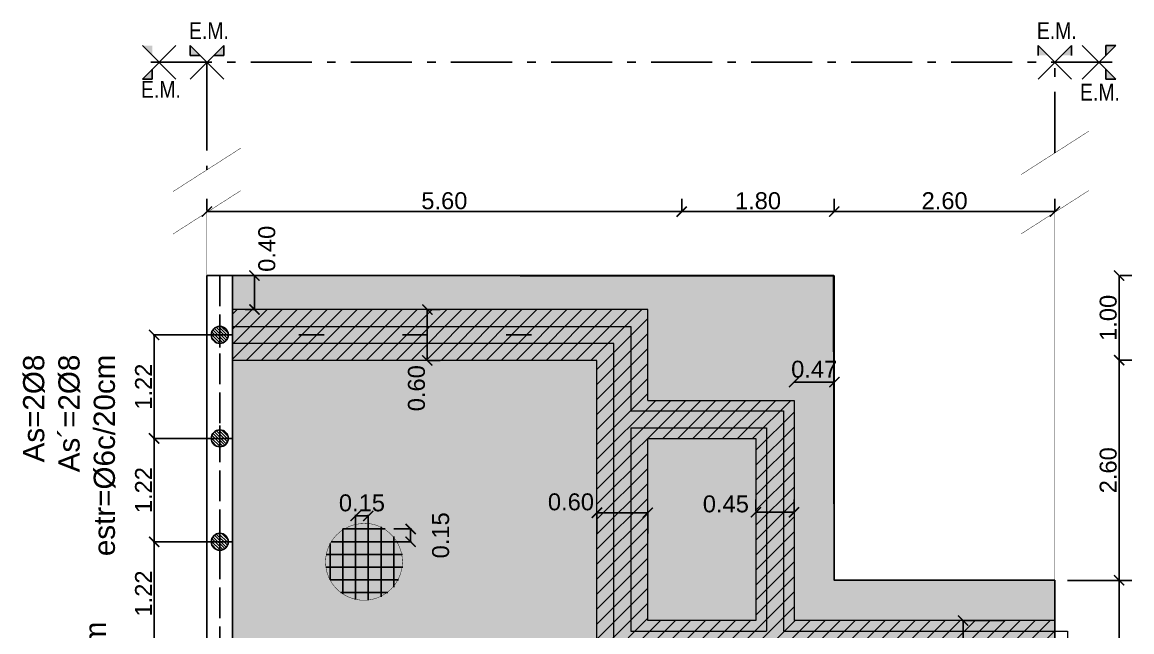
# Model space of a CAD drawing. Header units: millimetres. Extents: x 157 to 449, y 13 to 189.
# Drawn here: x 228.9 to 241.99, y 145.14 to 152.33 of the extents above; entities that cross this region are included whole.
import ezdxf

# ---------------------------------------------------------------- set-up
doc = ezdxf.new("R2010")
doc.units = ezdxf.units.MM
doc.header["$LTSCALE"] = 0.1
doc.header["$MEASUREMENT"] = 0
doc.header["$PDMODE"] = 3
doc.header["$PDSIZE"] = 0.1
for name, pattern in [('ACAD_ISO02W100', [15, 12, -3]), ('ACAD_ISO04W100', [30, 24, -3, 0, -3]), ('ACAD_ISO10W100', [18, 12, -3, 0, -3])]:
    doc.linetypes.add(name, pattern=pattern)
doc.layers.get('DEFPOINTS').update_dxf_attribs({"color": 1})
for name, color, linetype in [('11.Ejes', 1, 'ACAD_ISO04W100'), ('armadura', 10, 'Continuous'), ('CONT_PLATEA', 4, 'Continuous'), ('EJES', 6, 'Continuous'), ('Funadciones', 7, 'Continuous'), ('FUNDACIONES-COTAS', 3, 'Continuous'), ('FUNDACIONES-TEXTOS', 2, 'Continuous'), ('POLILINEA SUP', 150, 'Continuous'), ('vigas de encadenado', 2, 'Continuous')]:
    doc.layers.add(name, color=color, linetype=linetype)
doc.layers.add('CONT_MURO', color=3, linetype='Continuous', lineweight=0)
doc.layers.add('SOMBRA', color=1, linetype='Continuous', lineweight=0)
doc.styles.add('Arial20', font='arial.ttf', dxfattribs={"height": 0.2})
doc.dimstyles.new('COTA-1-100', dxfattribs={"dimtxt": 0.2, "dimasz": 0.12, "dimexe": 0.012, "dimexo": 0.15, "dimgap": 0.025, "dimtad": 1, "dimzin": 0, "dimdsep": 46, "dimtxsty": 'Arial20', "dimblk1": 'ARCHTICK', "dimblk2": 'ARCHTICK', "dimsah": 1, "dimcen": 0.09, "dimclrd": 256, "dimclre": 256, "dimclrt": 256, "dimazin": 0, "dimtfac": 1, "dimtofl": 0, "dimtmove": 2, "dimatfit": 3, "dimldrblk": 'ARCHTICK', "dimfxl": 1, "dimtolj": 1, "dimtzin": 0, "dimarcsym": 0})

# ---------------------------------------------------------------- blocks, each defined once
blk = doc.blocks.new('_ARCHTICK')
at = {"color": 0, "linetype": 'ByBlock', "const_width": 0.15}
blk.add_lwpolyline([(-0.5, -0.5), (0.5, 0.5)], dxfattribs=at)
blk = doc.blocks.new('*D42')
at = {"layer": 'DEFPOINTS', "color": 0, "transparency": 16777216}
for p in [(231.081, 150.098), (236.68, 150.098), (236.68, 150.098)]:
    blk.add_point(p, dxfattribs=at)
at = {"layer": 'FUNDACIONES-COTAS', "lineweight": -2, "transparency": 16777216}
for p, q in [((231.081, 150.248), (231.081, 150.11)), ((236.68, 150.248), (236.68, 150.11)), ((231.081, 150.098), (236.68, 150.098))]:
    blk.add_line(p, q, dxfattribs=at)
at = {"layer": 'FUNDACIONES-COTAS', "lineweight": -2, "transparency": 16777216, "xscale": 0.12, "yscale": 0.12, "zscale": 0.12, "rotation": 180}
blk.add_blockref('_ARCHTICK', (231.081, 150.098), dxfattribs=at)
at = {"layer": 'FUNDACIONES-COTAS', "lineweight": -2, "transparency": 16777216, "xscale": 0.12, "yscale": 0.12, "zscale": 0.12}
blk.add_blockref('_ARCHTICK', (236.68, 150.098), dxfattribs=at)
at = {"layer": 'FUNDACIONES-COTAS', "transparency": 16777216, "insert": (233.881, 150.225), "char_height": 0.2, "attachment_point": 5, "style": 'Arial20'}
blk.add_mtext('\\A1;5.60', dxfattribs=at)
blk = doc.blocks.new('*D43')
at = {"layer": 'DEFPOINTS', "color": 0, "transparency": 16777216}
for p in [(236.68, 150.098), (238.48, 150.098), (238.48, 150.098)]:
    blk.add_point(p, dxfattribs=at)
at = {"layer": 'FUNDACIONES-COTAS', "lineweight": -2, "transparency": 16777216}
for p, q in [((236.68, 150.248), (236.68, 150.11)), ((238.48, 150.248), (238.48, 150.11)), ((236.68, 150.098), (238.48, 150.098))]:
    blk.add_line(p, q, dxfattribs=at)
at = {"layer": 'FUNDACIONES-COTAS', "lineweight": -2, "transparency": 16777216, "xscale": 0.12, "yscale": 0.12, "zscale": 0.12, "rotation": 180}
blk.add_blockref('_ARCHTICK', (236.68, 150.098), dxfattribs=at)
at = {"layer": 'FUNDACIONES-COTAS', "lineweight": -2, "transparency": 16777216, "xscale": 0.12, "yscale": 0.12, "zscale": 0.12}
blk.add_blockref('_ARCHTICK', (238.48, 150.098), dxfattribs=at)
at = {"layer": 'FUNDACIONES-COTAS', "transparency": 16777216, "insert": (237.58, 150.225), "char_height": 0.2, "attachment_point": 5, "style": 'Arial20'}
blk.add_mtext('\\A1;1.80', dxfattribs=at)
blk = doc.blocks.new('*D44')
at = {"layer": 'DEFPOINTS', "color": 0, "transparency": 16777216}
for p in [(238.48, 150.098), (241.081, 150.098), (241.081, 150.098)]:
    blk.add_point(p, dxfattribs=at)
at = {"layer": 'FUNDACIONES-COTAS', "lineweight": -2, "transparency": 16777216}
for p, q in [((238.48, 150.248), (238.48, 150.11)), ((241.081, 150.248), (241.081, 150.11)), ((238.48, 150.098), (241.081, 150.098))]:
    blk.add_line(p, q, dxfattribs=at)
at = {"layer": 'FUNDACIONES-COTAS', "lineweight": -2, "transparency": 16777216, "xscale": 0.12, "yscale": 0.12, "zscale": 0.12, "rotation": 180}
blk.add_blockref('_ARCHTICK', (238.48, 150.098), dxfattribs=at)
at = {"layer": 'FUNDACIONES-COTAS', "lineweight": -2, "transparency": 16777216, "xscale": 0.12, "yscale": 0.12, "zscale": 0.12}
blk.add_blockref('_ARCHTICK', (241.081, 150.098), dxfattribs=at)
at = {"layer": 'FUNDACIONES-COTAS', "transparency": 16777216, "insert": (239.781, 150.225), "char_height": 0.2, "attachment_point": 5, "style": 'Arial20'}
blk.add_mtext('\\A1;2.60', dxfattribs=at)
blk = doc.blocks.new('*D45')
at = {"layer": 'DEFPOINTS', "color": 0, "transparency": 16777216}
for p in [(241.839, 149.342), (241.839, 148.346), (241.839, 148.346)]:
    blk.add_point(p, dxfattribs=at)
at = {"layer": 'FUNDACIONES-COTAS', "lineweight": -2, "transparency": 16777216}
for p, q in [((241.839, 149.342), (241.839, 148.346)), ((241.989, 149.342), (241.851, 149.342)), ((241.989, 148.346), (241.851, 148.346))]:
    blk.add_line(p, q, dxfattribs=at)
at = {"layer": 'FUNDACIONES-COTAS', "lineweight": -2, "transparency": 16777216, "xscale": 0.12, "yscale": 0.12, "zscale": 0.12}
for p, rotation in [((241.839, 149.342), 90), ((241.839, 148.346), 270)]:
    blk.add_blockref('_ARCHTICK', p, dxfattribs=dict(at, rotation=rotation))
at = {"layer": 'FUNDACIONES-COTAS', "transparency": 16777216, "insert": (241.711, 148.844), "char_height": 0.2, "attachment_point": 5, "rotation": 90, "style": 'Arial20'}
blk.add_mtext('\\A1;1.00', dxfattribs=at)
blk = doc.blocks.new('*D46')
at = {"layer": 'DEFPOINTS', "color": 0, "transparency": 16777216}
for p in [(241.839, 148.346), (241.839, 145.747), (241.839, 145.747)]:
    blk.add_point(p, dxfattribs=at)
at = {"layer": 'FUNDACIONES-COTAS', "lineweight": -2, "transparency": 16777216}
for p, q in [((241.839, 148.346), (241.839, 145.747)), ((241.989, 148.346), (241.851, 148.346)), ((241.989, 145.747), (241.851, 145.747))]:
    blk.add_line(p, q, dxfattribs=at)
at = {"layer": 'FUNDACIONES-COTAS', "lineweight": -2, "transparency": 16777216, "xscale": 0.12, "yscale": 0.12, "zscale": 0.12}
for p, rotation in [((241.839, 148.346), 90), ((241.839, 145.747), 270)]:
    blk.add_blockref('_ARCHTICK', p, dxfattribs=dict(at, rotation=rotation))
at = {"layer": 'FUNDACIONES-COTAS', "transparency": 16777216, "insert": (241.711, 147.046), "char_height": 0.2, "attachment_point": 5, "rotation": 90, "style": 'Arial20'}
blk.add_mtext('\\A1;2.60', dxfattribs=at)
blk = doc.blocks.new('*D55')
at = {"layer": 'DEFPOINTS', "color": 0, "transparency": 16777216}
for p in [(241.081, 145.747), (241.081, 139.889), (241.839, 139.889)]:
    blk.add_point(p, dxfattribs=at)
at = {"layer": 'FUNDACIONES-COTAS', "lineweight": -2, "transparency": 16777216}
for p, q in [((241.231, 145.747), (241.851, 145.747)), ((241.839, 145.747), (241.839, 139.889)), ((241.231, 139.889), (241.851, 139.889))]:
    blk.add_line(p, q, dxfattribs=at)
at = {"layer": 'FUNDACIONES-COTAS', "lineweight": -2, "transparency": 16777216, "xscale": 0.12, "yscale": 0.12, "zscale": 0.12}
for p, rotation in [((241.839, 145.747), 90), ((241.839, 139.889), 270)]:
    blk.add_blockref('_ARCHTICK', p, dxfattribs=dict(at, rotation=rotation))
at = {"layer": 'FUNDACIONES-COTAS', "transparency": 16777216, "insert": (241.711, 142.818), "char_height": 0.2, "attachment_point": 5, "rotation": 90, "style": 'Arial20'}
blk.add_mtext('\\A1;5.86', dxfattribs=at)
blk = doc.blocks.new('*D56')
at = {"layer": 'DEFPOINTS', "color": 0, "transparency": 16777216}
for p in [(232.984, 146.508), (232.834, 146.203), (232.984, 146.203)]:
    blk.add_point(p, dxfattribs=at)
at = {"layer": 'FUNDACIONES-COTAS', "lineweight": -2, "transparency": 16777216}
for p, q in [((232.834, 146.353), (232.834, 146.52)), ((232.834, 146.508), (232.984, 146.508)), ((232.984, 146.353), (232.984, 146.52))]:
    blk.add_line(p, q, dxfattribs=at)
at = {"layer": 'FUNDACIONES-COTAS', "lineweight": -2, "transparency": 16777216, "xscale": 0.12, "yscale": 0.12, "zscale": 0.12, "rotation": 180}
blk.add_blockref('_ARCHTICK', (232.834, 146.508), dxfattribs=at)
at = {"layer": 'FUNDACIONES-COTAS', "lineweight": -2, "transparency": 16777216, "xscale": 0.12, "yscale": 0.12, "zscale": 0.12}
blk.add_blockref('_ARCHTICK', (232.984, 146.508), dxfattribs=at)
at = {"layer": 'FUNDACIONES-COTAS', "transparency": 16777216, "insert": (232.909, 146.66), "char_height": 0.2, "attachment_point": 5, "style": 'Arial20'}
blk.add_mtext('\\A1;0.15', dxfattribs=at)
blk = doc.blocks.new('*D57')
at = {"layer": 'DEFPOINTS', "color": 0, "transparency": 16777216}
for p in [(233.134, 146.353), (233.134, 146.203), (233.483, 146.203)]:
    blk.add_point(p, dxfattribs=at)
at = {"layer": 'FUNDACIONES-COTAS', "lineweight": -2, "transparency": 16777216}
for p, q in [((233.284, 146.353), (233.495, 146.353)), ((233.483, 146.353), (233.483, 146.203)), ((233.284, 146.203), (233.495, 146.203))]:
    blk.add_line(p, q, dxfattribs=at)
at = {"layer": 'FUNDACIONES-COTAS', "lineweight": -2, "transparency": 16777216, "xscale": 0.12, "yscale": 0.12, "zscale": 0.12}
for p, rotation in [((233.483, 146.353), 90), ((233.483, 146.203), 270)]:
    blk.add_blockref('_ARCHTICK', p, dxfattribs=dict(at, rotation=rotation))
at = {"layer": 'FUNDACIONES-COTAS', "transparency": 16777216, "insert": (233.838, 146.278), "char_height": 0.2, "attachment_point": 5, "rotation": 90, "style": 'Arial20'}
blk.add_mtext('\\A1;0.15', dxfattribs=at)
blk = doc.blocks.new('*D47')
at = {"layer": 'DEFPOINTS', "color": 0, "transparency": 16777216}
for p in [(233.68, 148.942), (233.68, 148.942), (233.68, 148.342)]:
    blk.add_point(p, dxfattribs=at)
at = {"layer": 'FUNDACIONES-COTAS', "lineweight": -2, "transparency": 16777216}
for p, q in [((233.68, 148.342), (233.68, 148.942)), ((233.83, 148.942), (233.692, 148.942)), ((233.83, 148.342), (233.692, 148.342))]:
    blk.add_line(p, q, dxfattribs=at)
at = {"layer": 'FUNDACIONES-COTAS', "lineweight": -2, "transparency": 16777216, "xscale": 0.12, "yscale": 0.12, "zscale": 0.12}
for p, rotation in [((233.68, 148.942), 90), ((233.68, 148.342), 270)]:
    blk.add_blockref('_ARCHTICK', p, dxfattribs=dict(at, rotation=rotation))
at = {"layer": 'FUNDACIONES-COTAS', "transparency": 16777216, "insert": (233.553, 148.014), "char_height": 0.2, "attachment_point": 5, "rotation": 90, "style": 'Arial20'}
blk.add_mtext('\\A1;0.60', dxfattribs=at)
blk = doc.blocks.new('*D48')
at = {"layer": 'DEFPOINTS', "color": 0, "transparency": 16777216}
for p in [(235.68, 146.545), (235.68, 146.148), (236.28, 146.148)]:
    blk.add_point(p, dxfattribs=at)
at = {"layer": 'FUNDACIONES-COTAS', "lineweight": -2, "transparency": 16777216}
for p, q in [((235.68, 146.298), (235.68, 146.557)), ((236.28, 146.545), (235.68, 146.545)), ((236.28, 146.298), (236.28, 146.557))]:
    blk.add_line(p, q, dxfattribs=at)
at = {"layer": 'FUNDACIONES-COTAS', "lineweight": -2, "transparency": 16777216, "xscale": 0.12, "yscale": 0.12, "zscale": 0.12, "rotation": 180}
blk.add_blockref('_ARCHTICK', (235.68, 146.545), dxfattribs=at)
at = {"layer": 'FUNDACIONES-COTAS', "lineweight": -2, "transparency": 16777216, "xscale": 0.12, "yscale": 0.12, "zscale": 0.12}
blk.add_blockref('_ARCHTICK', (236.28, 146.545), dxfattribs=at)
at = {"layer": 'FUNDACIONES-COTAS', "transparency": 16777216, "insert": (235.374, 146.672), "char_height": 0.2, "attachment_point": 5, "style": 'Arial20'}
blk.add_mtext('\\A1;0.60', dxfattribs=at)
blk = doc.blocks.new('*D62')
at = {"layer": 'DEFPOINTS', "color": 0, "transparency": 16777216}
for p in [(239.998, 145.273), (240.631, 145.273), (240.631, 144.823)]:
    blk.add_point(p, dxfattribs=at)
at = {"layer": 'FUNDACIONES-COTAS', "lineweight": -2, "transparency": 16777216}
for p, q in [((240.481, 145.273), (239.986, 145.273)), ((239.998, 144.823), (239.998, 145.273)), ((240.481, 144.823), (239.986, 144.823))]:
    blk.add_line(p, q, dxfattribs=at)
at = {"layer": 'FUNDACIONES-COTAS', "lineweight": -2, "transparency": 16777216, "xscale": 0.12, "yscale": 0.12, "zscale": 0.12}
for p, rotation in [((239.998, 145.273), 90), ((239.998, 144.823), 270)]:
    blk.add_blockref('_ARCHTICK', p, dxfattribs=dict(at, rotation=rotation))
at = {"layer": 'FUNDACIONES-COTAS', "transparency": 16777216, "insert": (239.871, 144.479), "char_height": 0.2, "attachment_point": 5, "rotation": 90, "style": 'Arial20'}
blk.add_mtext('\\A1;0.45', dxfattribs=at)
blk = doc.blocks.new('*D265')
at = {"layer": 'DEFPOINTS', "color": 0, "transparency": 16777216}
for p in [(230.458, 146.202), (231.232, 146.202), (231.232, 144.982)]:
    blk.add_point(p, dxfattribs=at)
at = {"layer": 'FUNDACIONES-COTAS', "lineweight": -2, "transparency": 16777216}
for p, q in [((231.082, 146.202), (230.446, 146.202)), ((230.458, 144.982), (230.458, 146.202)), ((231.082, 144.982), (230.446, 144.982))]:
    blk.add_line(p, q, dxfattribs=at)
at = {"layer": 'FUNDACIONES-COTAS', "lineweight": -2, "transparency": 16777216, "xscale": 0.12, "yscale": 0.12, "zscale": 0.12}
for p, rotation in [((230.458, 146.202), 90), ((230.458, 144.982), 270)]:
    blk.add_blockref('_ARCHTICK', p, dxfattribs=dict(at, rotation=rotation))
at = {"layer": 'FUNDACIONES-COTAS', "transparency": 16777216, "insert": (230.333, 145.592), "char_height": 0.2, "attachment_point": 5, "rotation": 90, "style": 'Arial20'}
blk.add_mtext('\\A1;1.22', dxfattribs=at)
blk = doc.blocks.new('*D266')
at = {"layer": 'DEFPOINTS', "color": 0, "transparency": 16777216}
for p in [(230.458, 147.422), (231.232, 147.422), (231.232, 146.202)]:
    blk.add_point(p, dxfattribs=at)
at = {"layer": 'FUNDACIONES-COTAS', "lineweight": -2, "transparency": 16777216}
for p, q in [((231.082, 147.422), (230.446, 147.422)), ((230.458, 146.202), (230.458, 147.422)), ((231.082, 146.202), (230.446, 146.202))]:
    blk.add_line(p, q, dxfattribs=at)
at = {"layer": 'FUNDACIONES-COTAS', "lineweight": -2, "transparency": 16777216, "xscale": 0.12, "yscale": 0.12, "zscale": 0.12}
for p, rotation in [((230.458, 147.422), 90), ((230.458, 146.202), 270)]:
    blk.add_blockref('_ARCHTICK', p, dxfattribs=dict(at, rotation=rotation))
at = {"layer": 'FUNDACIONES-COTAS', "transparency": 16777216, "insert": (230.333, 146.812), "char_height": 0.2, "attachment_point": 5, "rotation": 90, "style": 'Arial20'}
blk.add_mtext('\\A1;1.22', dxfattribs=at)
blk = doc.blocks.new('*D267')
at = {"layer": 'DEFPOINTS', "color": 0, "transparency": 16777216}
for p in [(230.458, 148.642), (231.232, 148.642), (231.232, 147.422)]:
    blk.add_point(p, dxfattribs=at)
at = {"layer": 'FUNDACIONES-COTAS', "lineweight": -2, "transparency": 16777216}
for p, q in [((231.082, 148.642), (230.446, 148.642)), ((230.458, 147.422), (230.458, 148.642)), ((231.082, 147.422), (230.446, 147.422))]:
    blk.add_line(p, q, dxfattribs=at)
at = {"layer": 'FUNDACIONES-COTAS', "lineweight": -2, "transparency": 16777216, "xscale": 0.12, "yscale": 0.12, "zscale": 0.12}
for p, rotation in [((230.458, 148.642), 90), ((230.458, 147.422), 270)]:
    blk.add_blockref('_ARCHTICK', p, dxfattribs=dict(at, rotation=rotation))
at = {"layer": 'FUNDACIONES-COTAS', "transparency": 16777216, "insert": (230.333, 148.032), "char_height": 0.2, "attachment_point": 5, "rotation": 90, "style": 'Arial20'}
blk.add_mtext('\\A1;1.22', dxfattribs=at)
blk = doc.blocks.new('*D268')
at = {"layer": 'DEFPOINTS', "color": 0, "transparency": 16777216}
for p in [(238.48, 148.086), (238.005, 147.946), (238.48, 147.946)]:
    blk.add_point(p, dxfattribs=at)
at = {"layer": 'FUNDACIONES-COTAS', "lineweight": -2, "transparency": 16777216}
for p, q in [((238.005, 148.096), (238.005, 148.098)), ((238.005, 148.086), (238.48, 148.086)), ((238.48, 148.096), (238.48, 148.098))]:
    blk.add_line(p, q, dxfattribs=at)
at = {"layer": 'FUNDACIONES-COTAS', "lineweight": -2, "transparency": 16777216, "xscale": 0.12, "yscale": 0.12, "zscale": 0.12, "rotation": 180}
blk.add_blockref('_ARCHTICK', (238.005, 148.086), dxfattribs=at)
at = {"layer": 'FUNDACIONES-COTAS', "lineweight": -2, "transparency": 16777216, "xscale": 0.12, "yscale": 0.12, "zscale": 0.12}
blk.add_blockref('_ARCHTICK', (238.48, 148.086), dxfattribs=at)
at = {"layer": 'FUNDACIONES-COTAS', "transparency": 16777216, "insert": (238.243, 148.237), "char_height": 0.2, "attachment_point": 5, "style": 'Arial20'}
blk.add_mtext('\\A1;0.47', dxfattribs=at)
blk = doc.blocks.new('*D394')
at = {"layer": 'DEFPOINTS', "color": 0, "transparency": 16777216}
for p in [(237.555, 146.55), (238.005, 146.55), (238.005, 146.55)]:
    blk.add_point(p, dxfattribs=at)
at = {"layer": 'FUNDACIONES-COTAS', "lineweight": -2, "transparency": 16777216}
for p, q in [((237.555, 146.7), (237.555, 146.562)), ((238.005, 146.7), (238.005, 146.562)), ((237.555, 146.55), (238.005, 146.55))]:
    blk.add_line(p, q, dxfattribs=at)
at = {"layer": 'FUNDACIONES-COTAS', "lineweight": -2, "transparency": 16777216, "xscale": 0.12, "yscale": 0.12, "zscale": 0.12, "rotation": 180}
blk.add_blockref('_ARCHTICK', (237.555, 146.55), dxfattribs=at)
at = {"layer": 'FUNDACIONES-COTAS', "lineweight": -2, "transparency": 16777216, "xscale": 0.12, "yscale": 0.12, "zscale": 0.12}
blk.add_blockref('_ARCHTICK', (238.005, 146.55), dxfattribs=at)
at = {"layer": 'FUNDACIONES-COTAS', "transparency": 16777216, "insert": (237.201, 146.648), "char_height": 0.2, "attachment_point": 5, "style": 'Arial20'}
blk.add_mtext('\\A1;0.45', dxfattribs=at)
blk = doc.blocks.new('*D395')
at = {"layer": 'DEFPOINTS', "color": 0, "transparency": 16777216}
for p in [(231.383, 149.342), (231.383, 148.942), (231.642, 148.942)]:
    blk.add_point(p, dxfattribs=at)
at = {"layer": 'FUNDACIONES-COTAS', "lineweight": -2, "transparency": 16777216}
for p, q in [((231.533, 149.342), (231.654, 149.342)), ((231.642, 149.342), (231.642, 148.942)), ((231.533, 148.942), (231.654, 148.942))]:
    blk.add_line(p, q, dxfattribs=at)
at = {"layer": 'FUNDACIONES-COTAS', "lineweight": -2, "transparency": 16777216, "xscale": 0.12, "yscale": 0.12, "zscale": 0.12}
for p, rotation in [((231.642, 149.342), 90), ((231.642, 148.942), 270)]:
    blk.add_blockref('_ARCHTICK', p, dxfattribs=dict(at, rotation=rotation))
at = {"layer": 'FUNDACIONES-COTAS', "transparency": 16777216, "insert": (231.788, 149.659), "char_height": 0.2, "attachment_point": 5, "rotation": 90, "style": 'Arial20'}
blk.add_mtext('\\A1;0.40', dxfattribs=at)

msp = doc.modelspace()

# ---------------------------------------------------------------- hatches: boundary and pattern name
at = {"layer": 'armadura'}
h = msp.add_hatch(dxfattribs=at)
h.set_pattern_fill('ANSI31', color=256)
h.set_pattern_definition([(45, (2747.74815, 1804.8812), (-0.0883883476, 0.0883883476), [])])
h.paths.add_polyline_path([(236.2802, 148.9425), (231.3822, 148.9424), (231.3822, 148.5424), (235.8802, 148.5425), (235.8802, 147.5457), (237.8801, 147.5457), (237.8802, 144.9473), (241.0811, 144.9473), (241.0811, 145.2725), (238.0052, 145.2725), (238.0051, 147.8707), (236.2802, 147.8707)])
h.paths.add_polyline_path([(241.0811, 140.489), (234.1802, 140.4924), (234.1802, 143.6424), (231.3828, 143.6425), (231.3829, 143.4425), (233.7802, 143.4425), (233.7802, 140.2923), (241.0811, 140.289)])
h.paths.add_polyline_path([(233.9802, 143.7674), (238.9552, 143.7674), (238.9552, 144.9473), (235.8802, 144.9473), (235.8802, 147.5457), (235.8802, 148.5425), (231.3822, 148.5424), (231.3822, 148.3424), (235.6802, 148.3425), (235.6802, 144.8225), (238.6302, 144.8225), (238.6302, 144.1674), (233.7802, 144.1674), (233.7802, 144.0425), (231.3828, 144.0425), (231.3828, 143.6425), (233.9802, 143.6424)])
h.paths.add_polyline_path([(237.9551, 143.7674), (234.1802, 143.7674), (234.1802, 140.4915), (237.9536, 140.4898)])
h.paths.add_polyline_path([(234.3802, 143.5674), (237.555, 143.5674), (237.5537, 140.8907), (234.3802, 140.8923)], flags=16)
h.paths.add_polyline_path([(241.0811, 144.9473), (238.9552, 144.9473), (238.9552, 143.7674), (237.9551, 143.7674), (237.9536, 140.4907), (241.0811, 140.489)])
h.paths.add_polyline_path([(238.155, 143.5674), (239.0802, 143.5674), (239.0802, 144.8225), (240.7811, 144.8225), (240.7811, 140.8892), (238.1537, 140.8904)], flags=16)
h.paths.add_polyline_path([(237.8801, 147.5457), (235.8802, 147.5457), (235.8802, 144.9473), (237.8802, 144.9473)], flags=16)
h.paths.add_polyline_path([(237.5551, 147.4207), (237.5552, 145.2725), (236.2802, 145.2725), (236.2802, 147.4207)], flags=17)
at = {"layer": 'EJES', "linetype": 'ACAD_ISO10W100', "ltscale": 0.6}
h = msp.add_hatch(color=256, dxfattribs=at)
h.dxf.hatch_style = 1
h.paths.add_polyline_path([(230.436, 152.0571), (230.3196, 152.0571), (230.436, 151.9408)])
h.paths.add_polyline_path([(230.436, 151.6612), (230.436, 151.7775), (230.3196, 151.6612)])
h = msp.add_hatch(color=256, dxfattribs=at)
h.dxf.hatch_style = 1
h.paths.add_polyline_path([(230.9996, 151.9408), (230.8832, 152.0571), (230.8832, 151.9408)])
h.paths.add_polyline_path([(231.2792, 152.0571), (231.1629, 151.9408), (231.2792, 151.9408)])
h = msp.add_hatch(color=256, dxfattribs=at)
h.dxf.hatch_style = 1
h.paths.add_polyline_path([(240.9996, 151.9408), (240.8832, 152.0571), (240.8832, 151.9408)])
h.paths.add_polyline_path([(241.2792, 152.0571), (241.1629, 151.9408), (241.2792, 151.9408)])
h = msp.add_hatch(color=256, dxfattribs=at)
h.dxf.hatch_style = 1
h.paths.add_polyline_path([(241.6833, 151.9408), (241.7996, 152.0571), (241.6833, 152.0571)])
h.paths.add_polyline_path([(241.7996, 151.6612), (241.6833, 151.7775), (241.6833, 151.6612)])
at = {"layer": 'Funadciones'}
h = msp.add_hatch(dxfattribs=at)
h.set_pattern_fill('_USER', color=1, scale=0.025, angle=45, style=0, pattern_type=0)
h.set_pattern_definition([(135, (1221.58378, -281.80823), (0.01767766953, 0.01767766953), [])])
h.paths.add_polyline_path([(231.332, 148.6424, 1), (231.132, 148.6424, 1)])
h = msp.add_hatch(dxfattribs=at)
h.set_pattern_fill('_USER', color=1, scale=0.025, angle=45, style=0, pattern_type=0)
h.set_pattern_definition([(135, (1221.583967, -283.02823), (0.01767766953, 0.01767766953), [])])
h.paths.add_polyline_path([(231.3321, 147.4224, 1), (231.1321, 147.4224, 1)])
h = msp.add_hatch(dxfattribs=at)
h.set_pattern_fill('_USER', color=1, scale=0.025, angle=45, style=0, pattern_type=0)
h.set_pattern_definition([(135, (1221.583969, -284.24823), (0.01767766953, 0.01767766953), [])])
h.paths.add_polyline_path([(231.3321, 146.2024, 1), (231.1321, 146.2024, 1)])
at = {"layer": 'SOMBRA', "true_color": 0xafd9aa, "transparency": 33554585}
h = msp.add_hatch(color=9, dxfattribs=at)
h.dxf.hatch_style = 1
h.paths.add_polyline_path([(241.0811, 148.9902), (241.0811, 145.7473), (239.7806, 145.7473), (238.4801, 145.7473), (238.4721, 149.3345), (231.3831, 149.3424), (231.3831, 141.8427), (233.3802, 141.8427), (233.3801, 139.8927), (241.0811, 139.889)])

# ---------------------------------------------------------------- linework, layer by layer
at = {"layer": '11.Ejes', "ltscale": 0.5}
for p, q in [((231.232, 148.6424), (231.232, 148.7924)), ((231.232, 148.6424), (231.082, 148.6424)), ((231.232, 148.6424), (231.382, 148.6424)), ((231.232, 148.6424), (231.232, 148.4924)), ((232.3131, 148.6425), (232.1631, 148.6425)), ((232.3131, 148.6425), (232.4631, 148.6425)), ((233.5356, 148.6425), (233.3856, 148.6425)), ((233.5356, 148.6425), (233.6856, 148.6425)), ((234.7581, 148.6425), (234.6081, 148.6425)), ((234.7581, 148.6425), (234.9081, 148.6425)), ((231.2321, 147.4224), (231.2321, 147.5724)), ((231.2321, 147.4224), (231.0821, 147.4224)), ((231.2321, 147.4224), (231.3821, 147.4224)), ((231.2321, 147.4224), (231.2321, 147.2724)), ((231.2321, 146.2024), (231.2321, 146.3524)), ((231.2321, 146.2024), (231.0821, 146.2024)), ((231.2321, 146.2024), (231.3821, 146.2024)), ((231.2321, 146.2024), (231.2321, 146.0524)), ((241.0812, 145.5293), (241.0812, 145.3793))]:
    msp.add_line(p, q, dxfattribs=at)
at = {"layer": 'armadura'}
for points in [[(232.6843, 146.3533), (232.6843, 145.5863)], [(233.1822, 146.3533), (232.6843, 146.3533)], [(232.8343, 146.4122), (232.8343, 145.5215)], [(232.9843, 146.4217), (232.9843, 145.512)], [(233.1343, 146.3797), (233.1343, 145.554)], [(232.5343, 146.1819), (232.5343, 145.7518)], [(233.3292, 146.2033), (232.5465, 146.2033)], [(233.2843, 146.2652), (233.2843, 145.6685)], [(233.3868, 146.0533), (232.4888, 146.0533)], [(233.3906, 145.9033), (232.485, 145.9033)], [(233.3421, 145.7533), (232.5335, 145.7533)], [(233.2151, 145.6033), (232.6605, 145.6033)]]:
    msp.add_lwpolyline(points, dxfattribs=at)
at = {"layer": 'CONT_MURO', "color": 2}
for p, q in [((231.3822, 148.9424), (231.3821, 148.7424)), ((236.2802, 148.9425), (231.3822, 148.9424)), ((236.2802, 147.8707), (236.2802, 148.9425)), ((235.6802, 148.3425), (231.3822, 148.3424)), ((235.6802, 144.1674), (235.6802, 148.3425)), ((236.2802, 147.8707), (238.0051, 147.8707)), ((238.0051, 147.8707), (238.0052, 145.2725)), ((236.2802, 147.4207), (237.5551, 147.4207)), ((236.2802, 145.2725), (236.2802, 147.4206)), ((237.5551, 147.4207), (237.5552, 145.2725)), ((237.5552, 145.2725), (236.2802, 145.2725)), ((241.0811, 145.2725), (238.0052, 145.2725))]:
    msp.add_line(p, q, dxfattribs=at)
at = {"layer": 'CONT_MURO'}
for p, q in [((231.3821, 148.7424), (236.0802, 148.7425)), ((236.0802, 148.7425), (236.0802, 147.7457)), ((235.8802, 148.5425), (231.3822, 148.5424)), ((235.8802, 147.5457), (235.8802, 148.5425)), ((236.0802, 147.7457), (237.8801, 147.7457)), ((237.8801, 147.7457), (237.8802, 145.1473)), ((235.8802, 144.9473), (235.8802, 147.5457)), ((237.8802, 145.1473), (241.2302, 145.1473)), ((241.2302, 145.1473), (241.2302, 140.4889))]:
    msp.add_line(p, q, dxfattribs=at)
for points in [[(236.0802, 147.5457), (237.6801, 147.5457), (237.6802, 145.1475)], [(236.0811, 147.5457), (236.0811, 145.1475), (237.6802, 145.1475)]]:
    msp.add_lwpolyline(points, dxfattribs=at)
at = {"layer": 'CONT_PLATEA'}
msp.add_line((231.382, 149.3424), (238.4721, 149.3425), dxfattribs=at)
msp.add_lwpolyline([(238.4801, 149.3345), (238.4801, 145.7473), (241.0811, 145.7473)], dxfattribs=at)
at = {"layer": 'CONT_PLATEA', "ltscale": 2.5, "const_width": 0.005}
msp.add_lwpolyline([(232.9321, 146.4209, -1), (232.9321, 145.5123, -1), (232.9321, 146.4172, -1)], format="xyb", dxfattribs=at)
at = {"layer": 'CONT_PLATEA'}
msp.add_arc((238.4721, 149.3345), 0.008, 0.00038, 90.0001, dxfattribs=at)
at = {"layer": 'EJES', "linetype": 'ACAD_ISO10W100', "ltscale": 0.6}
for p, q in [((230.3196, 151.6612), (230.7156, 152.0571)), ((230.3196, 151.6612), (230.7156, 152.0571)), ((230.3196, 152.0571), (230.7156, 151.6612)), ((231.2792, 152.0571), (230.8832, 151.6612)), ((231.2792, 152.0571), (230.8832, 151.6612)), ((230.8832, 152.0571), (231.2792, 151.6612)), ((230.8832, 152.0571), (230.8832, 151.9408)), ((230.8832, 151.9408), (230.9996, 151.9408)), ((231.1629, 151.9408), (231.2792, 151.9408)), ((231.2792, 152.0571), (231.2792, 151.9408)), ((241.2792, 152.0571), (240.8832, 151.6612)), ((241.2792, 152.0571), (240.8832, 151.6612)), ((240.8832, 152.0571), (241.2792, 151.6612)), ((240.8832, 152.0571), (240.8832, 151.9408)), ((241.2792, 152.0571), (241.2792, 151.9408)), ((241.7996, 151.6612), (241.4036, 152.0571)), ((241.7996, 151.6612), (241.4036, 152.0571)), ((241.7996, 152.0571), (241.4036, 151.6612)), ((241.6833, 152.0571), (241.6833, 151.9408)), ((241.7996, 152.0571), (241.6833, 152.0571)), ((241.7589, 151.8591), (230.3354, 151.8591)), ((231.0812, 151.8591), (231.0812, 151.5368)), ((241.0812, 150.7897), (241.0812, 151.8591)), ((230.436, 151.7775), (230.436, 151.6612)), ((241.6833, 151.7775), (241.6833, 151.6612)), ((230.3196, 151.6612), (230.436, 151.6612)), ((241.7996, 151.6612), (241.6833, 151.6612)), ((231.0812, 151.5368), (231.0812, 150.5906))]:
    msp.add_line(p, q, dxfattribs=at)
at = {"layer": 'EJES', "linetype": 'ACAD_ISO10W100', "ltscale": 0.6, "const_width": 0.005}
for points in [[(241.4812, 151.0463), (240.6812, 150.5332)], [(231.4812, 150.8471), (230.6812, 150.3341)], [(231.4811, 150.3461), (230.6811, 149.8331)], [(241.4811, 150.3461), (240.6811, 149.8331)], [(231.0811, 150.0896), (231.0811, 143.7948)], [(241.0811, 150.0896), (241.0811, 137.041), (241.0811, 137.041)]]:
    msp.add_lwpolyline(points, dxfattribs=at)
at = {"layer": 'Funadciones', "color": 1}
for centre in [(231.232, 148.6424), (231.2321, 147.4224), (231.2321, 146.2024)]:
    msp.add_circle(centre, 0.1, dxfattribs=at)
at = {"layer": 'POLILINEA SUP', "linetype": 'ACAD_ISO02W100', "ltscale": 0.3}
msp.add_line((231.2323, 149.3423), (231.2317, 141.8427), dxfattribs=at)
at = {"layer": 'vigas de encadenado'}
for p, q in [((231.3821, 149.3424), (231.0811, 149.3424)), ((231.0816, 141.8427), (231.0816, 149.3424)), ((231.3831, 141.8427), (231.3831, 149.3424))]:
    msp.add_line(p, q, dxfattribs=at)
msp.add_lwpolyline([(241.0811, 145.7473), (239.7806, 145.7473), (238.4801, 145.7473), (238.4721, 149.3345), (231.0816, 149.3424), (231.0816, 141.8427), (233.3802, 141.8427), (233.3801, 139.8927), (241.0811, 139.889)], close=True, dxfattribs=at)

# ---------------------------------------------------------------- texts
at = {"layer": 'EJES', "linetype": 'ACAD_ISO10W100', "ltscale": 0.6, "char_height": 0.2, "width": 1.294531, "attachment_point": 2}
for insert in [(231.1042, 152.3326), (241.1042, 152.3326), (230.5382, 151.6403), (241.6127, 151.6075)]:
    msp.add_mtext('{\\fArial Narrow|b0|i0|c0|p34;E.M.}', dxfattribs=dict(at, insert=insert))
at = {"layer": 'FUNDACIONES-TEXTOS', "char_height": 0.25, "width": 5.804333, "attachment_point": 3, "rotation": 90}
for s, insert in [('{\\fArial|b0|i0|c0|p34;As=2\\fArial|b0|i0|c238|p34;%%C\\fArial|b0|i0|c0|p34;8\\PAs´=2\\fArial|b0|i0|c238|p34;%%C\\fArial|b0|i0|c0|p34;8\\Pestr=\\fArial|b0|i0|c238|p34;%%C\\fArial|b0|i0|c0|p34;6c/20cm} ', (228.9123, 148.41)), ('{\\fArial|b0|i0|c238|p34;V\\fArial|b0|i0|c0|p34;-FUNDACIÓN\\fArial|b0|i0|c238|p34;: 2\\fArial|b0|i0|c0|p34;0\\fArial|b0|i0|c238|p34;x\\fArial|b0|i0|c0|p34;3\\fArial|b0|i0|c238|p34;0cm\\P} ', (229.6387, 145.26))]:
    msp.add_mtext(s, dxfattribs=dict(at, insert=insert))

# ---------------------------------------------------------------- dimensions: what is measured, and where the dimension line sits
at = {"layer": 'FUNDACIONES-COTAS'}
for base, p1, p2, picture, middle in [((236.6802, 150.0978), (231.0811, 150.0978), (236.6802, 150.0978), '*D42', (233.8806, 150.2249)), ((238.4801, 150.0978), (236.6802, 150.0978), (238.4801, 150.0978), '*D43', (237.5801, 150.2249)), ((241.0811, 150.0978), (238.4801, 150.0978), (241.0811, 150.0978), '*D44', (239.7806, 150.2249)), ((238.480135, 148.085534), (238.005138, 147.945653), (238.480135, 147.945655), '*D268', (238.242637, 148.237148))]:
    dim = msp.add_linear_dim(base=base, p1=p1, p2=p2, dimstyle='COTA-1-100', dxfattribs=at)
    dim.commit()
    dim.dimension.update_dxf_attribs({"geometry": picture, "text_midpoint": middle})
for base, p1, p2, picture, middle in [((231.6423, 148.9424), (231.3831, 149.3424), (231.3831, 148.9424), '*D395', (231.7878, 149.659)), ((233.6804, 148.9425), (233.6804, 148.3425), (233.6804, 148.9425), '*D47', (233.5532, 148.0144)), ((239.9976, 145.2725), (240.6311, 144.8225), (240.6311, 145.2725), '*D62', (239.8705, 144.479))]:
    dim = msp.add_linear_dim(base=base, p1=p1, p2=p2, angle=90, dimstyle='COTA-1-100', dxfattribs=at)
    dim.commit()
    dim.dimension.update_dxf_attribs({"geometry": picture, "text_midpoint": middle, "dimtype": 160})
for base, p1, p2, angle, picture, middle in [((241.8386, 148.3457), (241.8386, 149.3425), (241.8386, 148.3457), 90, '*D45', (241.7115, 148.8441)), ((230.458, 148.6424), (231.2321, 147.4224), (231.2316, 148.6424), 90, '*D267', (230.3326, 148.0324)), ((241.8386, 145.7473), (241.8386, 148.3457), (241.8386, 145.7473), 90, '*D46', (241.7115, 147.0465)), ((230.458, 147.4224), (231.2321, 146.2024), (231.2317, 147.4224), 90, '*D266', (230.3326, 146.8124)), ((232.9843, 146.5083), (232.8343, 146.2033), (232.9843, 146.2033), 180, '*D56', (232.9093, 146.6599)), ((233.4826, 146.2033), (233.1343, 146.3533), (233.1343, 146.2033), 90, '*D57', (233.8384, 146.2783)), ((230.458, 146.2024), (231.2321, 144.9824), (231.2321, 146.2024), 90, '*D265', (230.3326, 145.5924)), ((241.8386, 139.889), (241.0811, 145.7473), (241.0811, 139.889), 90, '*D55', (241.7115, 142.8181))]:
    dim = msp.add_linear_dim(base=base, p1=p1, p2=p2, angle=angle, dimstyle='COTA-1-100', dxfattribs=at)
    dim.commit()
    dim.dimension.update_dxf_attribs({"geometry": picture, "text_midpoint": middle})
for base, p1, p2, picture, middle in [((235.6802, 146.545), (236.2802, 146.1482), (235.6802, 146.1482), '*D48', (235.374, 146.6721)), ((238.0051, 146.5501), (237.5551, 146.5501), (238.0051, 146.5501), '*D394', (237.2011, 146.6477))]:
    dim = msp.add_linear_dim(base=base, p1=p1, p2=p2, dimstyle='COTA-1-100', dxfattribs=at)
    dim.commit()
    dim.dimension.update_dxf_attribs({"geometry": picture, "text_midpoint": middle, "dimtype": 160})

doc.saveas('drawing.dxf')
